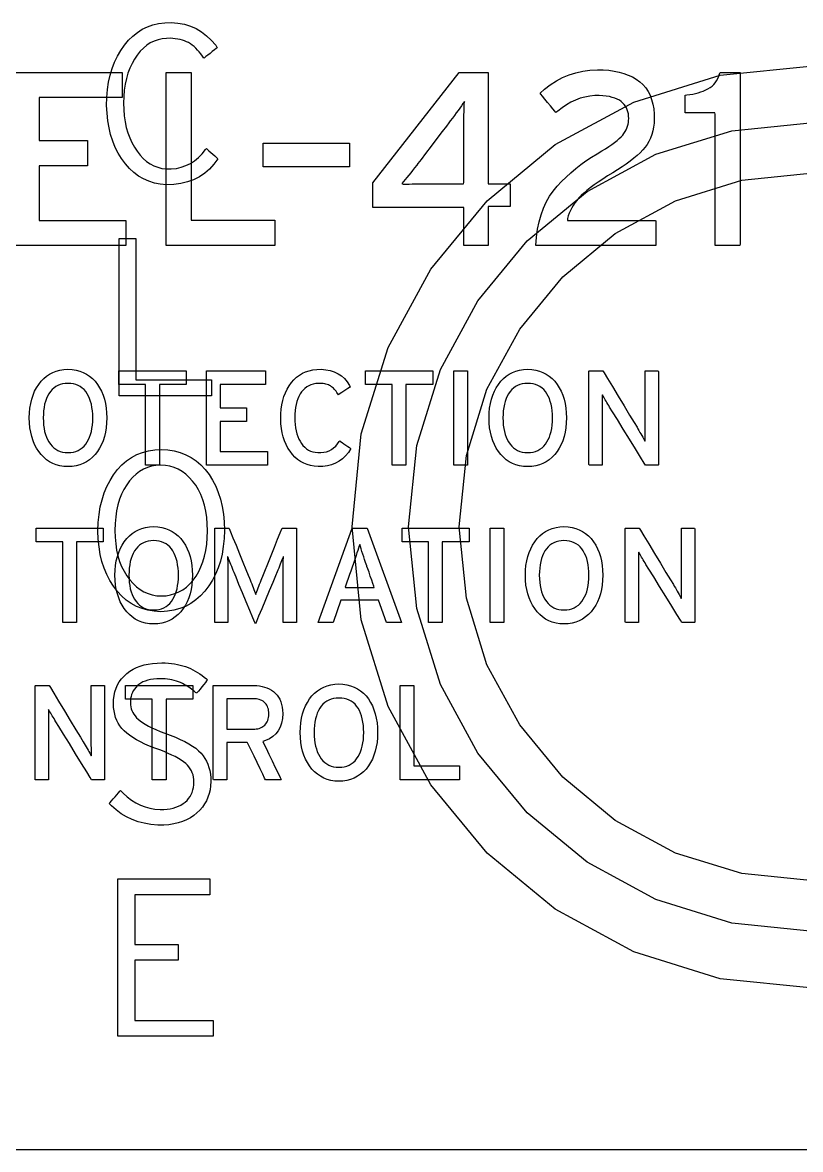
# Model space of a CAD drawing. Extents: x 1 to 47.7, y 0.2 to 35.
# Drawn here: x 21.923 to 22.885, y 3.158 to 4.551 of the extents above; entities that cross this region are included whole.
import ezdxf

# ---------------------------------------------------------------- set-up
doc = ezdxf.new("R2010")
doc.units = 0
doc.header["$MEASUREMENT"] = 0
for name, color, linetype in [('4_1__5U__UP_TO_TWO_IO_BOAR', 7, 'CONTINUOUS'), ('4_2__5U__FRONT_PANEL_W_24_', 7, 'CONTINUOUS'), ('5_1___24__TARGET_LEDS___12', 7, 'CONTINUOUS')]:
    doc.layers.add(name, color=color, linetype=linetype)

msp = doc.modelspace()

# ---------------------------------------------------------------- linework, layer by layer
at = {"layer": '4_1__5U__UP_TO_TWO_IO_BOAR'}
for points in [[(21.9131, 4.2751), (21.9131, 4.4889), (22.0465, 4.4889), (22.0465, 4.4579), (21.9441, 4.4579), (21.9441, 4.4047), (22.0036, 4.4047), (22.0036, 4.3737), (21.9441, 4.3737), (21.9441, 4.3061), (22.051, 4.3061), (22.051, 4.2751), (21.9131, 4.2751)], [(22.1009, 4.2751), (22.1009, 4.4889), (22.132, 4.4889), (22.132, 4.3064), (22.2353, 4.3064), (22.2353, 4.2751), (22.1009, 4.2751)], [(22.4987, 4.3231), (22.4987, 4.2751), (22.4686, 4.2751), (22.4686, 4.3221), (22.3564, 4.3221), (22.3564, 4.3527), (22.4632, 4.4889), (22.4987, 4.4889), (22.4987, 4.3513), (22.5261, 4.3513), (22.5261, 4.3231), (22.4987, 4.3231)], [(22.2206, 4.3722), (22.2206, 4.4014), (22.3274, 4.4014), (22.3274, 4.3722), (22.2206, 4.3722)], [(22.0925, 4.1031), (22.0925, 4.0035), (22.0755, 4.0035), (22.0755, 4.1031), (22.0426, 4.1031), (22.0426, 4.1202), (22.1255, 4.1202), (22.1255, 4.1031), (22.0925, 4.1031)], [(22.1509, 4.0035), (22.1509, 4.1202), (22.2237, 4.1202), (22.2237, 4.1032), (22.1678, 4.1032), (22.1678, 4.0742), (22.2003, 4.0742), (22.2003, 4.0573), (22.1678, 4.0573), (22.1678, 4.0205), (22.2261, 4.0205), (22.2261, 4.0035), (22.1509, 4.0035)], [(22.3973, 4.1031), (22.3973, 4.0035), (22.3804, 4.0035), (22.3804, 4.1031), (22.3474, 4.1031), (22.3474, 4.1202), (22.4303, 4.1202), (22.4303, 4.1031), (22.3973, 4.1031)], [(22.4565, 4.0035), (22.4565, 4.1202), (22.4734, 4.1202), (22.4734, 4.0035), (22.4565, 4.0035)], [(21.9901, 3.9086), (21.9901, 3.8091), (21.9732, 3.8091), (21.9732, 3.9086), (21.9402, 3.9086), (21.9402, 3.9257), (22.0231, 3.9257), (22.0231, 3.9086), (21.9901, 3.9086)], [(22.3732, 3.8091), (22.3635, 3.8368), (22.3168, 3.8368), (22.3071, 3.8091), (22.2889, 3.8091), (22.3309, 3.9257), (22.3495, 3.9257), (22.3919, 3.8091), (22.3732, 3.8091)], [(22.4422, 3.9086), (22.4422, 3.8091), (22.4253, 3.8091), (22.4253, 3.9086), (22.3924, 3.9086), (22.3924, 3.9257), (22.4752, 3.9257), (22.4752, 3.9086), (22.4422, 3.9086)], [(22.5014, 3.8091), (22.5014, 3.9257), (22.5183, 3.9257), (22.5183, 3.8091), (22.5014, 3.8091)], [(22.1007, 3.7142), (22.1007, 3.6147), (22.0838, 3.6147), (22.0838, 3.7142), (22.0508, 3.7142), (22.0508, 3.7313), (22.1337, 3.7313), (22.1337, 3.7142), (22.1007, 3.7142)], [(22.3901, 3.6147), (22.3901, 3.7313), (22.407, 3.7313), (22.407, 3.6317), (22.4633, 3.6317), (22.4633, 3.6147), (22.3901, 3.6147)]]:
    msp.add_lwpolyline(points, dxfattribs=at)
for points in [[(22.5576, 4.2751), (22.5585, 4.2853), (22.5599, 4.2951), (22.5618, 4.3043), (22.5643, 4.3129), (22.5672, 4.3211), (22.5707, 4.3287), (22.5747, 4.3359), (22.5792, 4.3424), (22.5842, 4.3485), (22.5896, 4.3542), (22.5952, 4.3597), (22.601, 4.365), (22.607, 4.3701), (22.6133, 4.375), (22.6197, 4.3796), (22.6264, 4.3841), (22.6334, 4.3884), (22.6394, 4.3919), (22.6439, 4.3947), (22.648, 4.3974), (22.6517, 4.4), (22.6551, 4.4025), (22.6582, 4.4049), (22.6608, 4.4072), (22.6632, 4.4095), (22.6652, 4.4116), (22.6667, 4.4137), (22.6681, 4.4159), (22.6692, 4.4181), (22.6702, 4.4203), (22.671, 4.4226), (22.6717, 4.4249), (22.6721, 4.4272), (22.6724, 4.4296), (22.6725, 4.432), (22.6724, 4.4349), (22.6721, 4.4377), (22.6715, 4.4403), (22.6708, 4.4428), (22.6697, 4.4452), (22.6685, 4.4473), (22.667, 4.4494), (22.6653, 4.4512), (22.6633, 4.453), (22.661, 4.4546), (22.6583, 4.456), (22.6554, 4.4572), (22.6521, 4.4582), (22.6486, 4.4591), (22.6447, 4.4597), (22.6405, 4.4601), (22.636, 4.4604), (22.6307, 4.4603), (22.6244, 4.4597), (22.6183, 4.4586), (22.6124, 4.457), (22.6066, 4.4549), (22.601, 4.4522), (22.5955, 4.449), (22.5902, 4.4453), (22.585, 4.4411), (22.5825, 4.4393), (22.5811, 4.441), (22.5787, 4.444), (22.5757, 4.4478), (22.5723, 4.4519), (22.569, 4.4559), (22.5661, 4.4595), (22.564, 4.4621), (22.563, 4.4633), (22.5684, 4.4682), (22.5756, 4.4737), (22.5831, 4.4785), (22.5909, 4.4826), (22.5989, 4.486), (22.6072, 4.4887), (22.6158, 4.4906), (22.6247, 4.4918), (22.6338, 4.4923), (22.6411, 4.4921), (22.648, 4.4916), (22.6545, 4.4907), (22.6607, 4.4894), (22.6665, 4.4878), (22.672, 4.4858), (22.6771, 4.4834), (22.6818, 4.4806), (22.6861, 4.4775), (22.69, 4.4739), (22.6935, 4.4699), (22.6964, 4.4655), (22.6989, 4.4607), (22.7009, 4.4555), (22.7024, 4.4499), (22.7034, 4.444), (22.704, 4.4376), (22.7041, 4.4315), (22.7038, 4.4263), (22.7032, 4.4213), (22.7023, 4.4166), (22.701, 4.4121), (22.6995, 4.4078), (22.6976, 4.4038), (22.6954, 4.4001), (22.6929, 4.3965), (22.69, 4.3932), (22.6866, 4.3898), (22.6829, 4.3864), (22.6789, 4.3829), (22.6744, 4.3794), (22.6696, 4.3758), (22.6644, 4.3722), (22.6588, 4.3686), (22.6528, 4.3649), (22.6464, 4.361), (22.6404, 4.3572), (22.6349, 4.3535), (22.6298, 4.3499), (22.6251, 4.3465), (22.6209, 4.3431), (22.6171, 4.3399), (22.6138, 4.3368), (22.611, 4.3338), (22.6084, 4.3308), (22.6061, 4.3277), (22.604, 4.3246), (22.6021, 4.3215), (22.6005, 4.3183), (22.5991, 4.315), (22.5979, 4.3117), (22.597, 4.3084), (22.597, 4.3061), (22.6033, 4.3061), (22.6157, 4.3061), (22.632, 4.3061), (22.6503, 4.3061), (22.6688, 4.3061), (22.6854, 4.3061), (22.6983, 4.3061), (22.7054, 4.3061), (22.7062, 4.3057), (22.7062, 4.3035), (22.7062, 4.2997), (22.7062, 4.295), (22.7062, 4.2897), (22.7062, 4.2845), (22.7062, 4.28), (22.7062, 4.2767), (22.7062, 4.2751), (22.7029, 4.2751), (22.6904, 4.2751), (22.671, 4.2751), (22.6473, 4.2751), (22.6221, 4.2751), (22.5978, 4.2751), (22.5773, 4.2751), (22.563, 4.2751)], [(22.7792, 4.2751), (22.7792, 4.2814), (22.7792, 4.298), (22.7792, 4.3219), (22.7792, 4.3498), (22.7792, 4.3785), (22.7792, 4.4048), (22.7792, 4.4255), (22.7792, 4.4374), (22.7788, 4.439), (22.7762, 4.439), (22.7715, 4.439), (22.7656, 4.439), (22.7592, 4.439), (22.753, 4.439), (22.7476, 4.439), (22.7439, 4.439), (22.7425, 4.439), (22.7425, 4.4399), (22.7425, 4.4421), (22.7425, 4.4454), (22.7425, 4.4491), (22.7425, 4.453), (22.7425, 4.4565), (22.7425, 4.4593), (22.7425, 4.4609), (22.7444, 4.4613), (22.7481, 4.4617), (22.7517, 4.4623), (22.7551, 4.463), (22.7585, 4.4639), (22.7617, 4.4649), (22.7647, 4.466), (22.7677, 4.4673), (22.7705, 4.4687), (22.7731, 4.4703), (22.7755, 4.4721), (22.7776, 4.474), (22.7795, 4.4762), (22.7812, 4.4787), (22.7826, 4.4813), (22.7838, 4.4842), (22.7847, 4.4873), (22.7854, 4.4889), (22.7872, 4.4889), (22.7903, 4.4889), (22.7944, 4.4889), (22.7988, 4.4889), (22.803, 4.4889), (22.8067, 4.4889), (22.8092, 4.4889), (22.8102, 4.4889), (22.8102, 4.4807), (22.8102, 4.4589), (22.8102, 4.4278), (22.8102, 4.3914), (22.8102, 4.354), (22.8102, 4.3197), (22.8102, 4.2927), (22.8102, 4.2772), (22.8099, 4.2751), (22.8076, 4.2751), (22.8037, 4.2751), (22.7988, 4.2751), (22.7933, 4.2751), (22.7881, 4.2751), (22.7835, 4.2751), (22.7804, 4.2751)], [(22.4694, 4.4529), (22.4677, 4.4504), (22.4658, 4.4478), (22.4638, 4.445), (22.4617, 4.4421), (22.4595, 4.4391), (22.4571, 4.4359), (22.4546, 4.4325), (22.452, 4.429), (22.4503, 4.4268), (22.4472, 4.4227), (22.4419, 4.4158), (22.4354, 4.4072), (22.4283, 4.3979), (22.4216, 4.3889), (22.4159, 4.3814), (22.4121, 4.3764), (22.4106, 4.3744), (22.408, 4.3711), (22.4055, 4.3679), (22.4031, 4.3648), (22.4007, 4.3619), (22.3984, 4.3591), (22.3962, 4.3565), (22.3941, 4.354), (22.392, 4.3516), (22.3939, 4.351), (22.3974, 4.351), (22.4011, 4.351), (22.4049, 4.3511), (22.4088, 4.3511), (22.4129, 4.3511), (22.4172, 4.3512), (22.4216, 4.3513), (22.4249, 4.3513), (22.4275, 4.3513), (22.4327, 4.3513), (22.4396, 4.3513), (22.4472, 4.3513), (22.4548, 4.3513), (22.4615, 4.3513), (22.4664, 4.3513), (22.4685, 4.3513), (22.4686, 4.3531), (22.4686, 4.3591), (22.4686, 4.368), (22.4686, 4.3786), (22.4686, 4.3896), (22.4686, 4.3999), (22.4686, 4.408), (22.4686, 4.4129), (22.4686, 4.4161), (22.4687, 4.4213), (22.4688, 4.4264), (22.4688, 4.4313), (22.4689, 4.436), (22.4691, 4.4405), (22.4692, 4.4448), (22.4693, 4.4489)], [(22.0274, 4.0619), (22.0272, 4.0557), (22.0267, 4.0498), (22.0258, 4.0442), (22.0245, 4.0389), (22.0229, 4.0338), (22.021, 4.0291), (22.0187, 4.0247), (22.0161, 4.0206), (22.0131, 4.0168), (22.0098, 4.0133), (22.0063, 4.0103), (22.0025, 4.0078), (21.9984, 4.0056), (21.9941, 4.004), (21.9895, 4.0028), (21.9846, 4.002), (21.9795, 4.0017), (21.9744, 4.002), (21.9696, 4.0028), (21.9651, 4.004), (21.9608, 4.0056), (21.9568, 4.0078), (21.953, 4.0103), (21.9496, 4.0133), (21.9463, 4.0168), (21.9434, 4.0206), (21.9407, 4.0247), (21.9383, 4.0291), (21.9364, 4.0338), (21.9347, 4.0389), (21.9335, 4.0442), (21.9325, 4.0498), (21.932, 4.0557), (21.9317, 4.0619), (21.932, 4.0681), (21.9325, 4.074), (21.9335, 4.0796), (21.9347, 4.085), (21.9364, 4.09), (21.9383, 4.0948), (21.9407, 4.0992), (21.9434, 4.1034), (21.9463, 4.1072), (21.9496, 4.1106), (21.953, 4.1136), (21.9568, 4.1161), (21.9608, 4.1182), (21.9651, 4.1198), (21.9696, 4.121), (21.9744, 4.1217), (21.9795, 4.122), (21.9846, 4.1217), (21.9895, 4.121), (21.9941, 4.1198), (21.9984, 4.1182), (22.0025, 4.1161), (22.0063, 4.1136), (22.0098, 4.1106), (22.0131, 4.1072), (22.0161, 4.1034), (22.0187, 4.0992), (22.021, 4.0948), (22.0229, 4.09), (22.0245, 4.085), (22.0258, 4.0796), (22.0267, 4.074), (22.0272, 4.0681)], [(22.3291, 4.024), (22.3261, 4.0192), (22.3227, 4.0151), (22.3189, 4.0115), (22.3148, 4.0084), (22.3103, 4.0059), (22.3054, 4.004), (22.3002, 4.0027), (22.2946, 4.0019), (22.2889, 4.0017), (22.284, 4.0021), (22.2794, 4.003), (22.275, 4.0042), (22.2709, 4.0059), (22.267, 4.008), (22.2634, 4.0106), (22.26, 4.0136), (22.2569, 4.0169), (22.254, 4.0207), (22.2514, 4.0247), (22.2491, 4.029), (22.2472, 4.0336), (22.2456, 4.0384), (22.2443, 4.0435), (22.2434, 4.049), (22.2427, 4.0547), (22.2425, 4.0607), (22.2426, 4.0668), (22.2431, 4.0726), (22.2439, 4.0781), (22.245, 4.0834), (22.2465, 4.0884), (22.2483, 4.0931), (22.2505, 4.0975), (22.2529, 4.1017), (22.2557, 4.1056), (22.2588, 4.1091), (22.262, 4.1122), (22.2655, 4.1149), (22.2693, 4.1171), (22.2733, 4.1189), (22.2776, 4.1203), (22.2821, 4.1213), (22.2869, 4.1219), (22.2923, 4.122), (22.2982, 4.1215), (22.3037, 4.1204), (22.3087, 4.1188), (22.3134, 4.1166), (22.3176, 4.1138), (22.3213, 4.1105), (22.3247, 4.1066), (22.3276, 4.1022), (22.3285, 4.1001), (22.3273, 4.0994), (22.3255, 4.0982), (22.3231, 4.0967), (22.3206, 4.095), (22.3181, 4.0934), (22.3159, 4.092), (22.3144, 4.091), (22.3137, 4.0906), (22.3128, 4.092), (22.3118, 4.0935), (22.3108, 4.0949), (22.3098, 4.0962), (22.3087, 4.0975), (22.3076, 4.0986), (22.3065, 4.0996), (22.3053, 4.1005), (22.3041, 4.1014), (22.3028, 4.1021), (22.3014, 4.1027), (22.2999, 4.1032), (22.2984, 4.1037), (22.2968, 4.1041), (22.295, 4.1043), (22.2933, 4.1045), (22.2914, 4.1046), (22.2889, 4.1046), (22.2857, 4.1043), (22.2826, 4.1037), (22.2798, 4.1028), (22.2771, 4.1017), (22.2746, 4.1002), (22.2724, 4.0985), (22.2703, 4.0964), (22.2683, 4.0941), (22.2666, 4.0915), (22.265, 4.0886), (22.2637, 4.0855), (22.2625, 4.0822), (22.2616, 4.0786), (22.2608, 4.0749), (22.2603, 4.0709), (22.26, 4.0666), (22.2599, 4.0622), (22.26, 4.0578), (22.2602, 4.0536), (22.2608, 4.0496), (22.2615, 4.0458), (22.2624, 4.0423), (22.2635, 4.0389), (22.2648, 4.0358), (22.2664, 4.033), (22.2681, 4.0303), (22.27, 4.0278), (22.2721, 4.0256), (22.2743, 4.0238), (22.2768, 4.0222), (22.2794, 4.021), (22.2822, 4.0201), (22.2852, 4.0194), (22.2885, 4.0191), (22.292, 4.0191), (22.2957, 4.0195), (22.2991, 4.0202), (22.3023, 4.0214), (22.3052, 4.0229), (22.3079, 4.0248), (22.3104, 4.0271), (22.3126, 4.0297), (22.3146, 4.0328), (22.3154, 4.0335), (22.3165, 4.0327), (22.3184, 4.0314), (22.3206, 4.0299), (22.323, 4.0282), (22.3253, 4.0266), (22.3273, 4.0253), (22.3286, 4.0243)], [(22.5956, 4.0619), (22.5953, 4.0557), (22.5948, 4.0498), (22.5939, 4.0442), (22.5926, 4.0389), (22.5911, 4.0338), (22.5891, 4.0291), (22.5868, 4.0247), (22.5842, 4.0206), (22.5812, 4.0168), (22.578, 4.0133), (22.5744, 4.0103), (22.5706, 4.0078), (22.5665, 4.0056), (22.5622, 4.004), (22.5576, 4.0028), (22.5527, 4.002), (22.5476, 4.0017), (22.5425, 4.002), (22.5377, 4.0028), (22.5332, 4.004), (22.5289, 4.0056), (22.5249, 4.0078), (22.5212, 4.0103), (22.5177, 4.0133), (22.5145, 4.0168), (22.5115, 4.0206), (22.5088, 4.0247), (22.5065, 4.0291), (22.5045, 4.0338), (22.5028, 4.0389), (22.5016, 4.0442), (22.5006, 4.0498), (22.5001, 4.0557), (22.4999, 4.0619), (22.5001, 4.0681), (22.5006, 4.074), (22.5016, 4.0796), (22.5028, 4.085), (22.5045, 4.09), (22.5065, 4.0948), (22.5088, 4.0992), (22.5115, 4.1034), (22.5145, 4.1072), (22.5177, 4.1106), (22.5212, 4.1136), (22.5249, 4.1161), (22.5289, 4.1182), (22.5332, 4.1198), (22.5377, 4.121), (22.5425, 4.1217), (22.5476, 4.122), (22.5527, 4.1217), (22.5576, 4.121), (22.5622, 4.1198), (22.5665, 4.1182), (22.5706, 4.1161), (22.5744, 4.1136), (22.578, 4.1106), (22.5812, 4.1072), (22.5842, 4.1034), (22.5868, 4.0992), (22.5891, 4.0948), (22.5911, 4.09), (22.5926, 4.085), (22.5939, 4.0796), (22.5948, 4.074), (22.5953, 4.0681)], [(22.6931, 4.0035), (22.6915, 4.0062), (22.6871, 4.0133), (22.6808, 4.0236), (22.6734, 4.0356), (22.6657, 4.0481), (22.6585, 4.0598), (22.6526, 4.0693), (22.649, 4.0753), (22.6478, 4.0772), (22.6467, 4.079), (22.6456, 4.0808), (22.6446, 4.0825), (22.6436, 4.0842), (22.6427, 4.0858), (22.6417, 4.0874), (22.6409, 4.0889), (22.64, 4.0904), (22.6397, 4.0894), (22.6397, 4.0866), (22.6397, 4.0837), (22.6397, 4.0808), (22.6397, 4.0777), (22.6397, 4.0745), (22.6398, 4.0713), (22.6398, 4.0679), (22.6398, 4.0645), (22.6398, 4.0624), (22.6398, 4.0569), (22.6398, 4.0488), (22.6398, 4.0389), (22.6398, 4.0286), (22.6398, 4.0188), (22.6398, 4.0106), (22.6398, 4.0052), (22.6398, 4.0035), (22.6391, 4.0035), (22.6373, 4.0035), (22.635, 4.0035), (22.6322, 4.0035), (22.6294, 4.0035), (22.6268, 4.0035), (22.6248, 4.0035), (22.6236, 4.0035), (22.6234, 4.0044), (22.6234, 4.0119), (22.6234, 4.0257), (22.6234, 4.0435), (22.6234, 4.0633), (22.6234, 4.0829), (22.6234, 4.1003), (22.6234, 4.1133), (22.6234, 4.1198), (22.6237, 4.1202), (22.6251, 4.1202), (22.6274, 4.1202), (22.6301, 4.1202), (22.6331, 4.1202), (22.6359, 4.1202), (22.6383, 4.1202), (22.64, 4.1202), (22.6407, 4.1202), (22.6422, 4.1176), (22.6464, 4.1106), (22.6524, 4.1007), (22.6595, 4.0889), (22.6668, 4.0767), (22.6737, 4.0654), (22.6793, 4.0562), (22.6828, 4.0503), (22.684, 4.0483), (22.6852, 4.0462), (22.6864, 4.0441), (22.6876, 4.0421), (22.6887, 4.0401), (22.6898, 4.0383), (22.6908, 4.0365), (22.6917, 4.0348), (22.6926, 4.0331), (22.693, 4.0341), (22.6929, 4.0369), (22.6929, 4.0399), (22.6929, 4.043), (22.6929, 4.0461), (22.6928, 4.0493), (22.6928, 4.0526), (22.6928, 4.056), (22.6928, 4.0595), (22.6928, 4.0616), (22.6928, 4.067), (22.6928, 4.0751), (22.6928, 4.0849), (22.6928, 4.0952), (22.6928, 4.105), (22.6928, 4.1131), (22.6928, 4.1185), (22.6928, 4.1202), (22.6936, 4.1202), (22.6953, 4.1202), (22.6977, 4.1202), (22.7004, 4.1202), (22.7032, 4.1202), (22.7058, 4.1202), (22.7078, 4.1202), (22.709, 4.1202), (22.7092, 4.1193), (22.7092, 4.1118), (22.7092, 4.098), (22.7092, 4.0802), (22.7092, 4.0604), (22.7092, 4.0408), (22.7092, 4.0234), (22.7092, 4.0104), (22.7092, 4.0039), (22.7089, 4.0035), (22.7076, 4.0035), (22.7055, 4.0035), (22.703, 4.0035), (22.7002, 4.0035), (22.6975, 4.0035), (22.6953, 4.0035), (22.6937, 4.0035)], [(22.0102, 4.0619), (22.0101, 4.0665), (22.0098, 4.0708), (22.0092, 4.0749), (22.0085, 4.0788), (22.0075, 4.0824), (22.0063, 4.0858), (22.005, 4.089), (22.0034, 4.0919), (22.0015, 4.0946), (21.9995, 4.0969), (21.9972, 4.0989), (21.9948, 4.1006), (21.9921, 4.102), (21.9893, 4.1031), (21.9862, 4.1039), (21.983, 4.1044), (21.9795, 4.1046), (21.9761, 4.1044), (21.9729, 4.1039), (21.9699, 4.1031), (21.9671, 4.102), (21.9645, 4.1006), (21.9621, 4.0989), (21.9599, 4.0969), (21.9578, 4.0946), (21.956, 4.0919), (21.9543, 4.089), (21.9529, 4.0858), (21.9517, 4.0824), (21.9507, 4.0788), (21.95, 4.0749), (21.9494, 4.0708), (21.9491, 4.0665), (21.949, 4.0619), (21.9491, 4.0574), (21.9494, 4.0531), (21.95, 4.049), (21.9507, 4.0452), (21.9517, 4.0416), (21.9529, 4.0382), (21.9543, 4.0351), (21.956, 4.0322), (21.9578, 4.0295), (21.9599, 4.027), (21.9621, 4.0249), (21.9645, 4.0231), (21.9671, 4.0217), (21.9699, 4.0205), (21.9729, 4.0197), (21.9761, 4.0192), (21.9795, 4.0191), (21.983, 4.0192), (21.9862, 4.0197), (21.9893, 4.0205), (21.9921, 4.0217), (21.9948, 4.0231), (21.9972, 4.0249), (21.9995, 4.027), (22.0015, 4.0295), (22.0034, 4.0322), (22.005, 4.0351), (22.0063, 4.0382), (22.0075, 4.0416), (22.0085, 4.0452), (22.0092, 4.049), (22.0098, 4.0531), (22.0101, 4.0574)], [(22.5783, 4.0619), (22.5782, 4.0665), (22.5779, 4.0708), (22.5774, 4.0749), (22.5766, 4.0788), (22.5756, 4.0824), (22.5745, 4.0858), (22.5731, 4.089), (22.5715, 4.0919), (22.5696, 4.0946), (22.5676, 4.0969), (22.5654, 4.0989), (22.5629, 4.1006), (22.5603, 4.102), (22.5574, 4.1031), (22.5543, 4.1039), (22.5511, 4.1044), (22.5476, 4.1046), (22.5442, 4.1044), (22.541, 4.1039), (22.538, 4.1031), (22.5352, 4.102), (22.5326, 4.1006), (22.5302, 4.0989), (22.528, 4.0969), (22.5259, 4.0946), (22.5241, 4.0919), (22.5225, 4.089), (22.521, 4.0858), (22.5198, 4.0824), (22.5189, 4.0788), (22.5181, 4.0749), (22.5175, 4.0708), (22.5172, 4.0665), (22.5171, 4.0619), (22.5172, 4.0574), (22.5175, 4.0531), (22.5181, 4.049), (22.5189, 4.0452), (22.5198, 4.0416), (22.521, 4.0382), (22.5225, 4.0351), (22.5241, 4.0322), (22.5259, 4.0295), (22.528, 4.027), (22.5302, 4.0249), (22.5326, 4.0231), (22.5352, 4.0217), (22.538, 4.0205), (22.541, 4.0197), (22.5442, 4.0192), (22.5476, 4.0191), (22.5511, 4.0192), (22.5543, 4.0197), (22.5574, 4.0205), (22.5603, 4.0217), (22.5629, 4.0231), (22.5654, 4.0249), (22.5676, 4.027), (22.5696, 4.0295), (22.5715, 4.0322), (22.5731, 4.0351), (22.5745, 4.0382), (22.5756, 4.0416), (22.5766, 4.0452), (22.5774, 4.049), (22.5779, 4.0531), (22.5782, 4.0574)], [(22.1333, 3.8674), (22.1331, 3.8612), (22.1325, 3.8553), (22.1317, 3.8497), (22.1304, 3.8444), (22.1288, 3.8394), (22.1269, 3.8347), (22.1246, 3.8303), (22.122, 3.8262), (22.119, 3.8223), (22.1157, 3.8189), (22.1122, 3.8159), (22.1084, 3.8133), (22.1043, 3.8112), (22.1, 3.8095), (22.0954, 3.8083), (22.0905, 3.8075), (22.0854, 3.8072), (22.0803, 3.8075), (22.0755, 3.8083), (22.071, 3.8095), (22.0667, 3.8112), (22.0627, 3.8133), (22.0589, 3.8159), (22.0554, 3.8189), (22.0522, 3.8223), (22.0492, 3.8262), (22.0465, 3.8303), (22.0442, 3.8347), (22.0422, 3.8394), (22.0406, 3.8444), (22.0393, 3.8497), (22.0384, 3.8553), (22.0378, 3.8612), (22.0376, 3.8674), (22.0378, 3.8737), (22.0384, 3.8796), (22.0393, 3.8852), (22.0406, 3.8905), (22.0422, 3.8956), (22.0442, 3.9003), (22.0465, 3.9048), (22.0492, 3.9089), (22.0522, 3.9128), (22.0554, 3.9162), (22.0589, 3.9191), (22.0627, 3.9217), (22.0667, 3.9237), (22.071, 3.9254), (22.0755, 3.9265), (22.0803, 3.9273), (22.0854, 3.9276), (22.0905, 3.9273), (22.0954, 3.9265), (22.1, 3.9254), (22.1043, 3.9237), (22.1084, 3.9217), (22.1122, 3.9191), (22.1157, 3.9162), (22.119, 3.9128), (22.122, 3.9089), (22.1246, 3.9048), (22.1269, 3.9003), (22.1288, 3.8956), (22.1304, 3.8905), (22.1317, 3.8852), (22.1325, 3.8796), (22.1331, 3.8737)], [(22.2455, 3.809), (22.2455, 3.8113), (22.2455, 3.8172), (22.2455, 3.8257), (22.2455, 3.8358), (22.2455, 3.8463), (22.2455, 3.8561), (22.2455, 3.8642), (22.2455, 3.8694), (22.2455, 3.8714), (22.2455, 3.8743), (22.2456, 3.877), (22.2456, 3.8795), (22.2456, 3.882), (22.2457, 3.8843), (22.2457, 3.8864), (22.2458, 3.8884), (22.2458, 3.8903), (22.2456, 3.8906), (22.245, 3.8889), (22.2443, 3.8872), (22.2435, 3.8853), (22.2427, 3.8832), (22.2419, 3.8811), (22.241, 3.8788), (22.24, 3.8763), (22.239, 3.8738), (22.2382, 3.8718), (22.236, 3.8667), (22.2326, 3.8584), (22.2282, 3.8481), (22.2236, 3.8369), (22.2191, 3.8261), (22.2152, 3.8168), (22.2124, 3.8101), (22.2112, 3.8073), (22.2104, 3.8091), (22.2079, 3.815), (22.2043, 3.8239), (22.1999, 3.8345), (22.1953, 3.8456), (22.1909, 3.8562), (22.1873, 3.8651), (22.1848, 3.871), (22.1839, 3.8732), (22.1829, 3.8758), (22.1819, 3.8782), (22.181, 3.8806), (22.1801, 3.8828), (22.1793, 3.8848), (22.1785, 3.8868), (22.1778, 3.8886), (22.1772, 3.8902), (22.1768, 3.8907), (22.1769, 3.8888), (22.1769, 3.8869), (22.177, 3.8847), (22.177, 3.8825), (22.177, 3.8801), (22.1771, 3.8775), (22.1771, 3.8749), (22.1771, 3.8721), (22.1771, 3.87), (22.1771, 3.8656), (22.1771, 3.8581), (22.1771, 3.8486), (22.1771, 3.8381), (22.1771, 3.8279), (22.1771, 3.8189), (22.1771, 3.8123), (22.1771, 3.8092), (22.1767, 3.809), (22.1754, 3.809), (22.1733, 3.809), (22.1708, 3.809), (22.1681, 3.809), (22.1655, 3.809), (22.1633, 3.809), (22.1617, 3.809), (22.1612, 3.809), (22.1612, 3.8132), (22.1612, 3.8245), (22.1612, 3.8406), (22.1612, 3.8596), (22.1612, 3.8795), (22.1612, 3.8981), (22.1612, 3.9133), (22.1612, 3.9231), (22.1612, 3.9257), (22.1621, 3.9257), (22.164, 3.9257), (22.1665, 3.9257), (22.1694, 3.9257), (22.1724, 3.9257), (22.1751, 3.9257), (22.1772, 3.9257), (22.1784, 3.9257), (22.1788, 3.9253), (22.1805, 3.9212), (22.1834, 3.9139), (22.1873, 3.9045), (22.1915, 3.8941), (22.1958, 3.8837), (22.1995, 3.8744), (22.2024, 3.8674), (22.2038, 3.8638), (22.2047, 3.8619), (22.2057, 3.8593), (22.2067, 3.8569), (22.2076, 3.8545), (22.2085, 3.8522), (22.2093, 3.85), (22.2101, 3.8479), (22.2109, 3.8458), (22.2116, 3.8438), (22.2123, 3.8453), (22.213, 3.8473), (22.2138, 3.8494), (22.2146, 3.8517), (22.2155, 3.8539), (22.2164, 3.8563), (22.2173, 3.8587), (22.2184, 3.8613), (22.2193, 3.8636), (22.2204, 3.8663), (22.2229, 3.8726), (22.2264, 3.8815), (22.2305, 3.8917), (22.2347, 3.9022), (22.2386, 3.912), (22.2418, 3.9198), (22.2437, 3.9247), (22.2442, 3.9257), (22.2452, 3.9257), (22.2472, 3.9257), (22.2499, 3.9257), (22.2529, 3.9257), (22.256, 3.9257), (22.2587, 3.9257), (22.2608, 3.9257), (22.262, 3.9257), (22.2621, 3.9244), (22.2621, 3.916), (22.2621, 3.9018), (22.2621, 3.8838), (22.2621, 3.8641), (22.2621, 3.8447), (22.2621, 3.8277), (22.2621, 3.8152), (22.2621, 3.8093), (22.2618, 3.809), (22.2604, 3.809), (22.2582, 3.809), (22.2556, 3.809), (22.2527, 3.809), (22.25, 3.809), (22.2477, 3.809), (22.2461, 3.809)], [(22.6405, 3.8674), (22.6403, 3.8612), (22.6397, 3.8553), (22.6388, 3.8497), (22.6376, 3.8444), (22.636, 3.8394), (22.634, 3.8347), (22.6318, 3.8303), (22.6291, 3.8262), (22.6262, 3.8223), (22.6229, 3.8189), (22.6193, 3.8159), (22.6155, 3.8133), (22.6115, 3.8112), (22.6071, 3.8095), (22.6025, 3.8083), (22.5977, 3.8075), (22.5925, 3.8072), (22.5875, 3.8075), (22.5827, 3.8083), (22.5781, 3.8095), (22.5738, 3.8112), (22.5698, 3.8133), (22.5661, 3.8159), (22.5626, 3.8189), (22.5594, 3.8223), (22.5564, 3.8262), (22.5537, 3.8303), (22.5514, 3.8347), (22.5494, 3.8394), (22.5478, 3.8444), (22.5465, 3.8497), (22.5456, 3.8553), (22.545, 3.8612), (22.5448, 3.8674), (22.545, 3.8737), (22.5456, 3.8796), (22.5465, 3.8852), (22.5478, 3.8905), (22.5494, 3.8956), (22.5514, 3.9003), (22.5537, 3.9048), (22.5564, 3.9089), (22.5594, 3.9128), (22.5626, 3.9162), (22.5661, 3.9191), (22.5698, 3.9217), (22.5738, 3.9237), (22.5781, 3.9254), (22.5827, 3.9265), (22.5875, 3.9273), (22.5925, 3.9276), (22.5977, 3.9273), (22.6025, 3.9265), (22.6071, 3.9254), (22.6115, 3.9237), (22.6155, 3.9217), (22.6193, 3.9191), (22.6229, 3.9162), (22.6262, 3.9128), (22.6291, 3.9089), (22.6318, 3.9048), (22.634, 3.9003), (22.636, 3.8956), (22.6376, 3.8905), (22.6388, 3.8852), (22.6397, 3.8796), (22.6403, 3.8737)], [(22.7381, 3.8091), (22.7364, 3.8118), (22.732, 3.8189), (22.7257, 3.8291), (22.7183, 3.8412), (22.7106, 3.8537), (22.7034, 3.8654), (22.6976, 3.8749), (22.6939, 3.8808), (22.6927, 3.8828), (22.6916, 3.8846), (22.6906, 3.8864), (22.6895, 3.8881), (22.6885, 3.8898), (22.6876, 3.8914), (22.6867, 3.893), (22.6858, 3.8945), (22.6849, 3.896), (22.6846, 3.895), (22.6846, 3.8922), (22.6846, 3.8893), (22.6846, 3.8863), (22.6846, 3.8832), (22.6847, 3.8801), (22.6847, 3.8768), (22.6847, 3.8735), (22.6847, 3.87), (22.6847, 3.8679), (22.6847, 3.8625), (22.6847, 3.8543), (22.6847, 3.8445), (22.6847, 3.8341), (22.6847, 3.8243), (22.6847, 3.8162), (22.6847, 3.8107), (22.6847, 3.8091), (22.684, 3.8091), (22.6823, 3.8091), (22.6799, 3.8091), (22.6771, 3.8091), (22.6743, 3.8091), (22.6718, 3.8091), (22.6697, 3.8091), (22.6685, 3.8091), (22.6683, 3.8099), (22.6683, 3.8175), (22.6683, 3.8312), (22.6683, 3.849), (22.6683, 3.8688), (22.6683, 3.8885), (22.6683, 3.9059), (22.6683, 3.9188), (22.6683, 3.9253), (22.6687, 3.9257), (22.6701, 3.9257), (22.6723, 3.9257), (22.6751, 3.9257), (22.678, 3.9257), (22.6809, 3.9257), (22.6833, 3.9257), (22.685, 3.9257), (22.6856, 3.9257), (22.6871, 3.9231), (22.6913, 3.9162), (22.6973, 3.9062), (22.7044, 3.8945), (22.7118, 3.8823), (22.7186, 3.8709), (22.7242, 3.8617), (22.7277, 3.8559), (22.7289, 3.8539), (22.7302, 3.8517), (22.7314, 3.8496), (22.7325, 3.8476), (22.7336, 3.8457), (22.7347, 3.8438), (22.7357, 3.842), (22.7366, 3.8403), (22.7375, 3.8387), (22.7379, 3.8396), (22.7378, 3.8425), (22.7378, 3.8455), (22.7378, 3.8485), (22.7378, 3.8517), (22.7378, 3.8549), (22.7377, 3.8582), (22.7377, 3.8616), (22.7377, 3.865), (22.7377, 3.8672), (22.7377, 3.8726), (22.7377, 3.8807), (22.7377, 3.8905), (22.7377, 3.9008), (22.7377, 3.9105), (22.7377, 3.9187), (22.7377, 3.9241), (22.7378, 3.9257), (22.7385, 3.9257), (22.7402, 3.9257), (22.7426, 3.9257), (22.7453, 3.9257), (22.7481, 3.9257), (22.7507, 3.9257), (22.7528, 3.9257), (22.754, 3.9257), (22.7542, 3.9249), (22.7542, 3.9173), (22.7542, 3.9036), (22.7542, 3.8858), (22.7542, 3.866), (22.7542, 3.8463), (22.7542, 3.829), (22.7542, 3.816), (22.7542, 3.8095), (22.7539, 3.8091), (22.7525, 3.8091), (22.7504, 3.8091), (22.7479, 3.8091), (22.7451, 3.8091), (22.7425, 3.8091), (22.7402, 3.8091), (22.7386, 3.8091)], [(22.1161, 3.8674), (22.116, 3.872), (22.1156, 3.8764), (22.1151, 3.8805), (22.1144, 3.8844), (22.1134, 3.888), (22.1122, 3.8914), (22.1108, 3.8945), (22.1092, 3.8975), (22.1074, 3.9001), (22.1054, 3.9024), (22.1031, 3.9045), (22.1007, 3.9062), (22.098, 3.9076), (22.0952, 3.9087), (22.0921, 3.9095), (22.0889, 3.91), (22.0854, 3.9102), (22.082, 3.91), (22.0788, 3.9095), (22.0758, 3.9087), (22.073, 3.9076), (22.0704, 3.9062), (22.068, 3.9045), (22.0657, 3.9024), (22.0637, 3.9001), (22.0619, 3.8975), (22.0602, 3.8945), (22.0588, 3.8914), (22.0576, 3.888), (22.0566, 3.8844), (22.0558, 3.8805), (22.0553, 3.8764), (22.055, 3.872), (22.0549, 3.8674), (22.055, 3.8629), (22.0553, 3.8586), (22.0558, 3.8546), (22.0566, 3.8507), (22.0576, 3.8471), (22.0588, 3.8438), (22.0602, 3.8406), (22.0619, 3.8377), (22.0637, 3.835), (22.0657, 3.8326), (22.068, 3.8305), (22.0704, 3.8287), (22.073, 3.8272), (22.0758, 3.8261), (22.0788, 3.8253), (22.082, 3.8248), (22.0854, 3.8246), (22.0889, 3.8248), (22.0921, 3.8253), (22.0952, 3.8261), (22.098, 3.8272), (22.1007, 3.8287), (22.1031, 3.8305), (22.1054, 3.8326), (22.1074, 3.835), (22.1092, 3.8377), (22.1108, 3.8406), (22.1122, 3.8438), (22.1134, 3.8471), (22.1144, 3.8507), (22.1151, 3.8546), (22.1156, 3.8586), (22.116, 3.8629)], [(22.3487, 3.8792), (22.3474, 3.8831), (22.3462, 3.8868), (22.345, 3.8903), (22.3439, 3.8936), (22.3429, 3.8969), (22.3419, 3.8999), (22.341, 3.9028), (22.3401, 3.9056), (22.3393, 3.904), (22.3385, 3.9011), (22.3376, 3.8982), (22.3366, 3.895), (22.3356, 3.8917), (22.3344, 3.8882), (22.3332, 3.8845), (22.3319, 3.8807), (22.3313, 3.8787), (22.3305, 3.8764), (22.3292, 3.8727), (22.3276, 3.8682), (22.3259, 3.8633), (22.3243, 3.8587), (22.323, 3.855), (22.3223, 3.8528), (22.3224, 3.8524), (22.3249, 3.8524), (22.3296, 3.8524), (22.3355, 3.8524), (22.3421, 3.8524), (22.3484, 3.8524), (22.3537, 3.8524), (22.3571, 3.8524), (22.3581, 3.8524), (22.3576, 3.8539), (22.3564, 3.8571), (22.3549, 3.8615), (22.3532, 3.8663), (22.3516, 3.8711), (22.3501, 3.8752), (22.3491, 3.8781)], [(22.6232, 3.8674), (22.6231, 3.872), (22.6228, 3.8764), (22.6223, 3.8805), (22.6215, 3.8844), (22.6206, 3.888), (22.6194, 3.8914), (22.618, 3.8945), (22.6164, 3.8975), (22.6146, 3.9001), (22.6125, 3.9024), (22.6103, 3.9045), (22.6078, 3.9062), (22.6052, 3.9076), (22.6023, 3.9087), (22.5993, 3.9095), (22.596, 3.91), (22.5925, 3.9102), (22.5892, 3.91), (22.586, 3.9095), (22.583, 3.9087), (22.5801, 3.9076), (22.5775, 3.9062), (22.5751, 3.9045), (22.5729, 3.9024), (22.5709, 3.9001), (22.569, 3.8975), (22.5674, 3.8945), (22.566, 3.8914), (22.5648, 3.888), (22.5638, 3.8844), (22.563, 3.8805), (22.5625, 3.8764), (22.5621, 3.872), (22.562, 3.8674), (22.5621, 3.8629), (22.5625, 3.8586), (22.563, 3.8546), (22.5638, 3.8507), (22.5648, 3.8471), (22.566, 3.8438), (22.5674, 3.8406), (22.569, 3.8377), (22.5709, 3.835), (22.5729, 3.8326), (22.5751, 3.8305), (22.5775, 3.8287), (22.5801, 3.8272), (22.583, 3.8261), (22.586, 3.8253), (22.5892, 3.8248), (22.5925, 3.8246), (22.596, 3.8248), (22.5993, 3.8253), (22.6023, 3.8261), (22.6052, 3.8272), (22.6078, 3.8287), (22.6103, 3.8305), (22.6125, 3.8326), (22.6146, 3.835), (22.6164, 3.8377), (22.618, 3.8406), (22.6194, 3.8438), (22.6206, 3.8471), (22.6215, 3.8507), (22.6223, 3.8546), (22.6228, 3.8586), (22.6231, 3.8629)], [(22.0087, 3.6147), (22.0071, 3.6173), (22.0027, 3.6244), (21.9964, 3.6347), (21.989, 3.6467), (21.9813, 3.6593), (21.9741, 3.6709), (21.9682, 3.6804), (21.9646, 3.6864), (21.9634, 3.6883), (21.9623, 3.6902), (21.9612, 3.6919), (21.9602, 3.6937), (21.9592, 3.6953), (21.9583, 3.697), (21.9573, 3.6985), (21.9565, 3.7), (21.9556, 3.7015), (21.9553, 3.7006), (21.9553, 3.6978), (21.9553, 3.6949), (21.9553, 3.6919), (21.9553, 3.6888), (21.9553, 3.6856), (21.9553, 3.6824), (21.9554, 3.679), (21.9554, 3.6756), (21.9554, 3.6735), (21.9554, 3.668), (21.9554, 3.6599), (21.9554, 3.6501), (21.9554, 3.6397), (21.9554, 3.6299), (21.9554, 3.6217), (21.9554, 3.6163), (21.9554, 3.6147), (21.9546, 3.6147), (21.9529, 3.6147), (21.9505, 3.6147), (21.9478, 3.6147), (21.945, 3.6147), (21.9424, 3.6147), (21.9404, 3.6147), (21.9392, 3.6147), (21.939, 3.6155), (21.939, 3.623), (21.939, 3.6368), (21.939, 3.6546), (21.939, 3.6744), (21.939, 3.694), (21.939, 3.7114), (21.939, 3.7244), (21.939, 3.7309), (21.9393, 3.7313), (21.9407, 3.7313), (21.943, 3.7313), (21.9457, 3.7313), (21.9487, 3.7313), (21.9515, 3.7313), (21.9539, 3.7313), (21.9556, 3.7313), (21.9563, 3.7313), (21.9578, 3.7287), (21.962, 3.7217), (21.968, 3.7118), (21.9751, 3.7), (21.9824, 3.6879), (21.9893, 3.6765), (21.9949, 3.6673), (21.9984, 3.6614), (21.9996, 3.6595), (22.0008, 3.6573), (22.002, 3.6552), (22.0032, 3.6532), (22.0043, 3.6512), (22.0054, 3.6494), (22.0064, 3.6476), (22.0073, 3.6459), (22.0082, 3.6442), (22.0086, 3.6452), (22.0085, 3.6481), (22.0085, 3.651), (22.0085, 3.6541), (22.0084, 3.6572), (22.0084, 3.6604), (22.0084, 3.6637), (22.0084, 3.6671), (22.0084, 3.6706), (22.0084, 3.6727), (22.0084, 3.6781), (22.0084, 3.6863), (22.0084, 3.696), (22.0084, 3.7063), (22.0084, 3.7161), (22.0084, 3.7242), (22.0084, 3.7296), (22.0084, 3.7313), (22.0092, 3.7313), (22.0109, 3.7313), (22.0133, 3.7313), (22.016, 3.7313), (22.0188, 3.7313), (22.0214, 3.7313), (22.0234, 3.7313), (22.0246, 3.7313), (22.0248, 3.7305), (22.0248, 3.7229), (22.0248, 3.7091), (22.0248, 3.6913), (22.0248, 3.6715), (22.0248, 3.6519), (22.0248, 3.6345), (22.0248, 3.6215), (22.0248, 3.615), (22.0245, 3.6147), (22.0232, 3.6147), (22.0211, 3.6147), (22.0185, 3.6147), (22.0158, 3.6147), (22.0131, 3.6147), (22.0109, 3.6147), (22.0093, 3.6147)], [(22.245, 3.6964), (22.2445, 3.6902), (22.2435, 3.6846), (22.2418, 3.6796), (22.2394, 3.6752), (22.2364, 3.6713), (22.2328, 3.6681), (22.2285, 3.6654), (22.2236, 3.6633), (22.2202, 3.6621), (22.2216, 3.6591), (22.2243, 3.6536), (22.2279, 3.6463), (22.2318, 3.6381), (22.2357, 3.63), (22.2392, 3.6228), (22.2418, 3.6175), (22.2431, 3.6148), (22.2428, 3.6147), (22.2411, 3.6147), (22.2385, 3.6147), (22.2354, 3.6147), (22.232, 3.6147), (22.2288, 3.6147), (22.2261, 3.6147), (22.2242, 3.6147), (22.2236, 3.6147), (22.2226, 3.6167), (22.2203, 3.6215), (22.2171, 3.6282), (22.2133, 3.6359), (22.2095, 3.6439), (22.2059, 3.6511), (22.2031, 3.6569), (22.2015, 3.6603), (22.201, 3.6608), (22.1993, 3.6608), (22.1962, 3.6608), (22.1923, 3.6608), (22.1879, 3.6608), (22.1836, 3.6608), (22.1798, 3.6608), (22.177, 3.6608), (22.1757, 3.6608), (22.1757, 3.6596), (22.1757, 3.6555), (22.1757, 3.6493), (22.1757, 3.6417), (22.1757, 3.6337), (22.1757, 3.6262), (22.1757, 3.6199), (22.1757, 3.6158), (22.1757, 3.6147), (22.1749, 3.6147), (22.1731, 3.6147), (22.1706, 3.6147), (22.1678, 3.6147), (22.165, 3.6147), (22.1624, 3.6147), (22.1604, 3.6147), (22.1593, 3.6147), (22.1591, 3.616), (22.1591, 3.6245), (22.1591, 3.6391), (22.1591, 3.6575), (22.1591, 3.6776), (22.1591, 3.6971), (22.1591, 3.7141), (22.1591, 3.7262), (22.1591, 3.7312), (22.1607, 3.7313), (22.1653, 3.7313), (22.1722, 3.7313), (22.1804, 3.7313), (22.1889, 3.7313), (22.197, 3.7313), (22.2035, 3.7313), (22.2077, 3.7313), (22.2096, 3.7313), (22.2131, 3.7311), (22.2164, 3.7307), (22.2196, 3.7301), (22.2226, 3.7292), (22.2255, 3.7282), (22.2283, 3.7269), (22.231, 3.7254), (22.2335, 3.7236), (22.2358, 3.7217), (22.2379, 3.7194), (22.2398, 3.7169), (22.2413, 3.7141), (22.2426, 3.7111), (22.2436, 3.7078), (22.2443, 3.7043), (22.2448, 3.7005)], [(22.3622, 3.673), (22.362, 3.6668), (22.3615, 3.6609), (22.3606, 3.6553), (22.3593, 3.65), (22.3577, 3.645), (22.3558, 3.6403), (22.3535, 3.6358), (22.3509, 3.6317), (22.3479, 3.6279), (22.3446, 3.6244), (22.3411, 3.6214), (22.3373, 3.6189), (22.3332, 3.6167), (22.3289, 3.6151), (22.3243, 3.6139), (22.3194, 3.6131), (22.3143, 3.6128), (22.3092, 3.6131), (22.3044, 3.6139), (22.2999, 3.6151), (22.2956, 3.6167), (22.2916, 3.6189), (22.2878, 3.6214), (22.2844, 3.6244), (22.2811, 3.6279), (22.2782, 3.6317), (22.2755, 3.6358), (22.2731, 3.6403), (22.2712, 3.645), (22.2695, 3.65), (22.2683, 3.6553), (22.2673, 3.6609), (22.2668, 3.6668), (22.2665, 3.673), (22.2668, 3.6792), (22.2673, 3.6851), (22.2683, 3.6908), (22.2695, 3.6961), (22.2712, 3.7011), (22.2731, 3.7059), (22.2755, 3.7103), (22.2782, 3.7145), (22.2811, 3.7183), (22.2844, 3.7217), (22.2878, 3.7247), (22.2916, 3.7272), (22.2956, 3.7293), (22.2999, 3.7309), (22.3044, 3.7321), (22.3092, 3.7328), (22.3143, 3.7331), (22.3194, 3.7328), (22.3243, 3.7321), (22.3289, 3.7309), (22.3332, 3.7293), (22.3373, 3.7272), (22.3411, 3.7247), (22.3446, 3.7217), (22.3479, 3.7183), (22.3509, 3.7145), (22.3535, 3.7103), (22.3558, 3.7059), (22.3577, 3.7011), (22.3593, 3.6961), (22.3606, 3.6908), (22.3615, 3.6851), (22.362, 3.6792)], [(22.2279, 3.6959), (22.2278, 3.6981), (22.2275, 3.7001), (22.2272, 3.702), (22.2266, 3.7037), (22.226, 3.7054), (22.2252, 3.7069), (22.2243, 3.7082), (22.2232, 3.7095), (22.222, 3.7106), (22.2206, 3.7116), (22.2192, 3.7125), (22.2177, 3.7132), (22.216, 3.7138), (22.2143, 3.7143), (22.2124, 3.7146), (22.2104, 3.7148), (22.2086, 3.7148), (22.207, 3.7148), (22.2034, 3.7148), (22.1983, 3.7148), (22.1926, 3.7148), (22.1868, 3.7148), (22.1817, 3.7148), (22.1778, 3.7148), (22.1758, 3.7148), (22.1757, 3.7141), (22.1757, 3.7108), (22.1757, 3.7057), (22.1757, 3.6994), (22.1757, 3.6927), (22.1757, 3.6864), (22.1757, 3.6813), (22.1757, 3.678), (22.1758, 3.6772), (22.1778, 3.6772), (22.1817, 3.6772), (22.1868, 3.6772), (22.1926, 3.6772), (22.1983, 3.6772), (22.2034, 3.6772), (22.207, 3.6772), (22.2086, 3.6772), (22.2104, 3.6773), (22.2123, 3.6774), (22.2142, 3.6778), (22.2159, 3.6782), (22.2175, 3.6788), (22.2191, 3.6795), (22.2205, 3.6803), (22.2218, 3.6813), (22.223, 3.6823), (22.2242, 3.6836), (22.2251, 3.6849), (22.2259, 3.6864), (22.2266, 3.688), (22.2271, 3.6898), (22.2275, 3.6917), (22.2278, 3.6937)], [(22.345, 3.673), (22.3449, 3.6776), (22.3446, 3.6819), (22.344, 3.686), (22.3433, 3.6899), (22.3423, 3.6935), (22.3411, 3.6969), (22.3398, 3.7001), (22.3381, 3.703), (22.3363, 3.7057), (22.3343, 3.708), (22.332, 3.71), (22.3296, 3.7117), (22.3269, 3.7131), (22.3241, 3.7143), (22.321, 3.7151), (22.3178, 3.7155), (22.3143, 3.7157), (22.3109, 3.7155), (22.3077, 3.7151), (22.3047, 3.7143), (22.3019, 3.7131), (22.2993, 3.7117), (22.2969, 3.71), (22.2946, 3.708), (22.2926, 3.7057), (22.2908, 3.703), (22.2891, 3.7001), (22.2877, 3.6969), (22.2865, 3.6935), (22.2855, 3.6899), (22.2848, 3.686), (22.2842, 3.6819), (22.2839, 3.6776), (22.2838, 3.673), (22.2839, 3.6685), (22.2842, 3.6642), (22.2848, 3.6601), (22.2855, 3.6563), (22.2865, 3.6527), (22.2877, 3.6493), (22.2891, 3.6462), (22.2908, 3.6433), (22.2926, 3.6406), (22.2946, 3.6381), (22.2969, 3.636), (22.2993, 3.6342), (22.3019, 3.6328), (22.3047, 3.6316), (22.3077, 3.6308), (22.3109, 3.6303), (22.3143, 3.6302), (22.3178, 3.6303), (22.321, 3.6308), (22.3241, 3.6316), (22.3269, 3.6328), (22.3296, 3.6342), (22.332, 3.636), (22.3343, 3.6381), (22.3363, 3.6406), (22.3381, 3.6433), (22.3398, 3.6462), (22.3411, 3.6493), (22.3423, 3.6527), (22.3433, 3.6563), (22.344, 3.6601), (22.3446, 3.6642), (22.3449, 3.6685)]]:
    msp.add_lwpolyline(points, close=True, dxfattribs=at)
at = {"layer": '4_2__5U__FRONT_PANEL_W_24_'}
msp.add_lwpolyline([(21.8171, 3.1577), (21.9393, 3.1577), (22.0628, 3.1577), (22.1873, 3.1577), (22.3125, 3.1577), (22.5642, 3.1577), (22.8158, 3.1577), (22.941, 3.1577), (23.0655, 3.1577), (23.189, 3.1577), (23.3113, 3.1577), (23.4321, 3.1577), (23.5511, 3.1577), (23.6682, 3.1577), (23.7831, 3.1577), (23.8955, 3.1577)], dxfattribs=at)
at = {"layer": '5_1___24__TARGET_LEDS___12'}
for points in [[(22.1649, 4.3821), (22.16, 4.3754), (22.1545, 4.3695), (22.1485, 4.3643), (22.1419, 4.36), (22.1348, 4.3564), (22.1271, 4.3537), (22.1189, 4.3517), (22.1102, 4.3505), (22.1013, 4.3502), (22.0936, 4.3509), (22.0863, 4.3523), (22.0794, 4.3545), (22.0729, 4.3573), (22.0667, 4.3609), (22.0609, 4.3653), (22.0555, 4.3703), (22.0505, 4.3761), (22.0459, 4.3825), (22.0417, 4.3892), (22.038, 4.3964), (22.0349, 4.4041), (22.0323, 4.4121), (22.0303, 4.4205), (22.0287, 4.4293), (22.0278, 4.4386), (22.0273, 4.4482), (22.0275, 4.4582), (22.0283, 4.4677), (22.0297, 4.4768), (22.0316, 4.4855), (22.034, 4.4938), (22.037, 4.5017), (22.0406, 4.5092), (22.0447, 4.5162), (22.0494, 4.5228), (22.0544, 4.5288), (22.0597, 4.534), (22.0654, 4.5385), (22.0714, 4.5423), (22.0778, 4.5455), (22.0845, 4.5478), (22.0916, 4.5495), (22.0991, 4.5505), (22.1071, 4.5507), (22.1155, 4.55), (22.1234, 4.5485), (22.1309, 4.5462), (22.138, 4.5431), (22.1447, 4.5392), (22.1509, 4.5344), (22.1567, 4.5289), (22.1621, 4.5225), (22.1639, 4.5195), (22.1626, 4.5185), (22.1606, 4.5169), (22.1579, 4.5149), (22.1551, 4.5126), (22.1523, 4.5104), (22.1499, 4.5085), (22.1482, 4.5072), (22.1474, 4.5066), (22.1457, 4.5091), (22.1437, 4.5118), (22.1417, 4.5143), (22.1396, 4.5167), (22.1374, 4.5189), (22.1353, 4.5209), (22.1331, 4.5227), (22.1309, 4.5243), (22.1286, 4.5258), (22.1261, 4.527), (22.1236, 4.528), (22.1209, 4.5289), (22.1181, 4.5296), (22.1152, 4.5302), (22.1122, 4.5307), (22.109, 4.531), (22.1057, 4.5312), (22.1014, 4.5311), (22.096, 4.5305), (22.0909, 4.5294), (22.086, 4.5277), (22.0813, 4.5254), (22.0769, 4.5225), (22.0728, 4.5191), (22.0689, 4.5151), (22.0652, 4.5105), (22.0618, 4.5055), (22.0587, 4.5), (22.056, 4.4941), (22.0537, 4.4879), (22.0518, 4.4813), (22.0503, 4.4743), (22.0492, 4.467), (22.0485, 4.4593), (22.0482, 4.4512), (22.0484, 4.4431), (22.0491, 4.4354), (22.0501, 4.428), (22.0516, 4.421), (22.0535, 4.4143), (22.0558, 4.4081), (22.0585, 4.4022), (22.0616, 4.3966), (22.065, 4.3915), (22.0687, 4.3867), (22.0726, 4.3825), (22.0767, 4.3789), (22.0811, 4.3759), (22.0857, 4.3735), (22.0906, 4.3717), (22.0957, 4.3704), (22.101, 4.3697), (22.107, 4.3697), (22.1135, 4.3704), (22.1196, 4.3718), (22.1254, 4.3738), (22.1309, 4.3765), (22.136, 4.3798), (22.1408, 4.3838), (22.1453, 4.3884), (22.1494, 4.3937), (22.1507, 4.3949), (22.1519, 4.3939), (22.1538, 4.3922), (22.1561, 4.3901), (22.1586, 4.3879), (22.161, 4.3857), (22.163, 4.3839), (22.1644, 4.3826)], [(22.1728, 3.9229), (22.1725, 3.9127), (22.1715, 3.9029), (22.17, 3.8936), (22.1679, 3.8848), (22.1652, 3.8765), (22.162, 3.8686), (22.1581, 3.8612), (22.1537, 3.8542), (22.1487, 3.8477), (22.1433, 3.8419), (22.1374, 3.8369), (22.1312, 3.8326), (22.1246, 3.829), (22.1176, 3.8262), (22.1102, 3.8242), (22.1025, 3.8229), (22.0943, 3.8223), (22.0862, 3.8229), (22.0784, 3.8241), (22.0711, 3.8262), (22.0641, 3.8289), (22.0576, 3.8325), (22.0516, 3.8367), (22.0459, 3.8418), (22.0406, 3.8475), (22.0357, 3.8539), (22.0313, 3.8608), (22.0274, 3.8682), (22.0242, 3.8761), (22.0215, 3.8844), (22.0194, 3.8932), (22.0179, 3.9024), (22.017, 3.9122), (22.0166, 3.9224), (22.017, 3.9328), (22.0179, 3.9426), (22.0194, 3.952), (22.0216, 3.9608), (22.0243, 3.9692), (22.0276, 3.9772), (22.0315, 3.9846), (22.0359, 3.9916), (22.0409, 3.998), (22.0463, 4.0038), (22.052, 4.0088), (22.0581, 4.0131), (22.0647, 4.0166), (22.0716, 4.0193), (22.079, 4.0213), (22.0867, 4.0225), (22.0948, 4.0229), (22.103, 4.0224), (22.1108, 4.0212), (22.1182, 4.0192), (22.1252, 4.0165), (22.1318, 4.013), (22.1379, 4.0089), (22.1437, 4.0039), (22.149, 3.9982), (22.154, 3.9919), (22.1583, 3.985), (22.1621, 3.9776), (22.1653, 3.9697), (22.168, 3.9613), (22.1701, 3.9525), (22.1716, 3.9431), (22.1725, 3.9333)], [(22.152, 3.9224), (22.1517, 3.9309), (22.151, 3.939), (22.1498, 3.9467), (22.1482, 3.954), (22.1461, 3.9608), (22.1437, 3.9672), (22.1407, 3.9732), (22.1374, 3.9788), (22.1336, 3.9839), (22.1295, 3.9884), (22.1252, 3.9923), (22.1206, 3.9957), (22.1158, 3.9984), (22.1108, 4.0005), (22.1054, 4.0021), (22.0999, 4.0031), (22.0941, 4.0034), (22.0883, 4.0031), (22.0829, 4.0021), (22.0777, 4.0006), (22.0728, 3.9985), (22.0681, 3.9958), (22.0637, 3.9925), (22.0596, 3.9886), (22.0557, 3.9841), (22.0521, 3.9791), (22.0487, 3.9736), (22.0458, 3.9677), (22.0433, 3.9613), (22.0412, 3.9545), (22.0396, 3.9472), (22.0385, 3.9396), (22.0377, 3.9315), (22.0375, 3.9229), (22.0377, 3.9144), (22.0385, 3.9063), (22.0397, 3.8986), (22.0413, 3.8914), (22.0434, 3.8846), (22.0459, 3.8782), (22.0489, 3.8723), (22.0523, 3.8667), (22.0561, 3.8616), (22.06, 3.8571), (22.0643, 3.8531), (22.0688, 3.8497), (22.0735, 3.8469), (22.0785, 3.8447), (22.0838, 3.8432), (22.0893, 3.8422), (22.0951, 3.8419), (22.1009, 3.8422), (22.1064, 3.8432), (22.1116, 3.8447), (22.1166, 3.8469), (22.1214, 3.8496), (22.1259, 3.8529), (22.1301, 3.8569), (22.1341, 3.8614), (22.1378, 3.8664), (22.1411, 3.8719), (22.1439, 3.8778), (22.1463, 3.8841), (22.1483, 3.8909), (22.1499, 3.8981), (22.151, 3.9058), (22.1517, 3.9138)], [(22.156, 3.6125), (22.1558, 3.6073), (22.1552, 3.6024), (22.1541, 3.5977), (22.1526, 3.5931), (22.1507, 3.5888), (22.1484, 3.5847), (22.1457, 3.5808), (22.1425, 3.5772), (22.139, 3.5737), (22.135, 3.5704), (22.1308, 3.5676), (22.1261, 3.5651), (22.1212, 3.5631), (22.1159, 3.5614), (22.1103, 3.5601), (22.1043, 3.5591), (22.098, 3.5586), (22.0907, 3.5586), (22.0821, 3.5594), (22.0739, 3.5608), (22.0661, 3.5628), (22.0587, 3.5655), (22.0517, 3.5688), (22.0452, 3.5727), (22.039, 3.5773), (22.0332, 3.5825), (22.0306, 3.5854), (22.0316, 3.5865), (22.0332, 3.5884), (22.0353, 3.5909), (22.0377, 3.5936), (22.04, 3.5962), (22.042, 3.5986), (22.0436, 3.6004), (22.0444, 3.6013), (22.0477, 3.598), (22.0527, 3.5935), (22.058, 3.5896), (22.0634, 3.5862), (22.069, 3.5834), (22.0748, 3.5812), (22.0809, 3.5796), (22.087, 3.5785), (22.0934, 3.578), (22.098, 3.578), (22.1021, 3.5784), (22.1059, 3.5789), (22.1095, 3.5797), (22.1129, 3.5807), (22.1161, 3.5819), (22.1191, 3.5834), (22.1218, 3.5851), (22.1244, 3.5871), (22.1267, 3.5891), (22.1287, 3.5914), (22.1304, 3.5938), (22.1319, 3.5964), (22.1331, 3.5991), (22.134, 3.6021), (22.1347, 3.6052), (22.135, 3.6085), (22.1352, 3.6119), (22.135, 3.6149), (22.1347, 3.6178), (22.1341, 3.6206), (22.1332, 3.6232), (22.1321, 3.6258), (22.1307, 3.6282), (22.1291, 3.6306), (22.1272, 3.6328), (22.125, 3.6349), (22.1224, 3.637), (22.1194, 3.639), (22.116, 3.6411), (22.1122, 3.6432), (22.108, 3.6452), (22.1034, 3.6473), (22.0984, 3.6494), (22.093, 3.6515), (22.0868, 3.6538), (22.0805, 3.6563), (22.0747, 3.6588), (22.0693, 3.6615), (22.0643, 3.6641), (22.0598, 3.6668), (22.0557, 3.6696), (22.0521, 3.6724), (22.0489, 3.6752), (22.0462, 3.6781), (22.0437, 3.6813), (22.0416, 3.6846), (22.0399, 3.6881), (22.0384, 3.6918), (22.0373, 3.6956), (22.0365, 3.6997), (22.036, 3.704), (22.0359, 3.7084), (22.036, 3.7136), (22.0366, 3.7186), (22.0376, 3.7233), (22.039, 3.7278), (22.0408, 3.732), (22.043, 3.7359), (22.0457, 3.7395), (22.0488, 3.7429), (22.0523, 3.746), (22.056, 3.7488), (22.06, 3.7512), (22.0642, 3.7534), (22.0688, 3.7551), (22.0736, 3.7566), (22.0787, 3.7577), (22.0841, 3.7585), (22.0898, 3.7589), (22.0954, 3.759), (22.0996, 3.759), (22.1036, 3.7587), (22.1075, 3.7584), (22.1112, 3.7579), (22.1149, 3.7572), (22.1184, 3.7565), (22.1217, 3.7556), (22.1249, 3.7545), (22.128, 3.7533), (22.131, 3.752), (22.134, 3.7505), (22.1369, 3.7489), (22.1397, 3.7473), (22.1425, 3.7454), (22.1453, 3.7435), (22.148, 3.7415), (22.1506, 3.7393), (22.1518, 3.7381), (22.1509, 3.7369), (22.1494, 3.7349), (22.1473, 3.7324), (22.1451, 3.7296), (22.1428, 3.7268), (22.1409, 3.7243), (22.1394, 3.7225), (22.1386, 3.7215), (22.1371, 3.7227), (22.1349, 3.7246), (22.1326, 3.7264), (22.1303, 3.7281), (22.128, 3.7296), (22.1257, 3.7311), (22.1233, 3.7325), (22.1209, 3.7337), (22.1185, 3.7349), (22.116, 3.7358), (22.1135, 3.7367), (22.1108, 3.7375), (22.1081, 3.7381), (22.1053, 3.7386), (22.1025, 3.739), (22.0995, 3.7393), (22.0965, 3.7395), (22.0934, 3.7395), (22.0892, 3.7394), (22.0852, 3.739), (22.0815, 3.7384), (22.0781, 3.7377), (22.075, 3.7367), (22.0721, 3.7355), (22.0695, 3.7341), (22.0671, 3.7326), (22.0651, 3.7308), (22.0633, 3.7288), (22.0617, 3.7268), (22.0603, 3.7247), (22.0591, 3.7224), (22.0582, 3.7201), (22.0575, 3.7177), (22.057, 3.7152), (22.0568, 3.7126), (22.0567, 3.71), (22.0568, 3.7074), (22.0572, 3.7049), (22.0578, 3.7024), (22.0586, 3.7001), (22.0597, 3.6978), (22.0609, 3.6956), (22.0624, 3.6935), (22.0642, 3.6914), (22.0662, 3.6894), (22.0687, 3.6874), (22.0716, 3.6853), (22.075, 3.6832), (22.0789, 3.6811), (22.0833, 3.6789), (22.0882, 3.6768), (22.0935, 3.6745), (22.0993, 3.6723), (22.1059, 3.6698), (22.1124, 3.6672), (22.1184, 3.6646), (22.1238, 3.6619), (22.1288, 3.6591), (22.1334, 3.6563), (22.1374, 3.6535), (22.1409, 3.6505), (22.144, 3.6476), (22.1466, 3.6444), (22.1488, 3.6411), (22.1508, 3.6376), (22.1524, 3.6339), (22.1538, 3.63), (22.1548, 3.6259), (22.1555, 3.6217), (22.1559, 3.6172)]]:
    msp.add_lwpolyline(points, close=True, dxfattribs=at)
for points in [[(22.9005, 3.3571), (22.7857, 3.3687), (22.6787, 3.4019), (22.5818, 3.4545), (22.4975, 3.5241), (22.4279, 3.6085), (22.3753, 3.7053), (22.3421, 3.8123), (22.3306, 3.9272), (22.3421, 4.0421), (22.3753, 4.1491), (22.4279, 4.2459), (22.4975, 4.3302), (22.5818, 4.3998), (22.6787, 4.4524), (22.7857, 4.4856), (22.9005, 4.4972)], [(22.9005, 3.4272), (22.7998, 3.4373), (22.7059, 3.4665), (22.621, 3.5126), (22.547, 3.5736), (22.4859, 3.6476), (22.4398, 3.7326), (22.4107, 3.8264), (22.4005, 3.9272), (22.4107, 4.0279), (22.4398, 4.1218), (22.4859, 4.2067), (22.547, 4.2807), (22.621, 4.3418), (22.7059, 4.3879), (22.7998, 4.417), (22.9005, 4.4272)], [(22.9005, 3.4897), (22.8124, 3.4986), (22.7302, 3.5241), (22.6559, 3.5644), (22.5912, 3.6178), (22.5378, 3.6826), (22.4974, 3.7569), (22.4719, 3.839), (22.463, 3.9272), (22.4719, 4.0154), (22.4974, 4.0975), (22.5378, 4.1718), (22.5912, 4.2365), (22.6559, 4.29), (22.7302, 4.3303), (22.8124, 4.3558), (22.9005, 4.3647)], [(22.0428, 4.0893), (22.0428, 4.2837), (22.0636, 4.2837), (22.0636, 4.1089), (22.1569, 4.1089), (22.1569, 4.0893), (22.0428, 4.0893)], [(22.0412, 3.2977), (22.0412, 3.492), (22.155, 3.492), (22.155, 3.4725), (22.062, 3.4725), (22.062, 3.4112), (22.1159, 3.4112), (22.1159, 3.3917), (22.062, 3.3917), (22.062, 3.3172), (22.1589, 3.3172), (22.1589, 3.2977), (22.0412, 3.2977)], [(21.8171, 3.1577), (21.9393, 3.1577), (22.0628, 3.1577), (22.1873, 3.1577), (22.3125, 3.1577), (22.5642, 3.1577), (22.8158, 3.1577), (22.941, 3.1577), (23.0655, 3.1577), (23.189, 3.1577), (23.3113, 3.1577), (23.4321, 3.1577), (23.5511, 3.1577), (23.6682, 3.1577), (23.7831, 3.1577), (23.8955, 3.1577)]]:
    msp.add_lwpolyline(points, dxfattribs=at)

doc.saveas('drawing.dxf')
